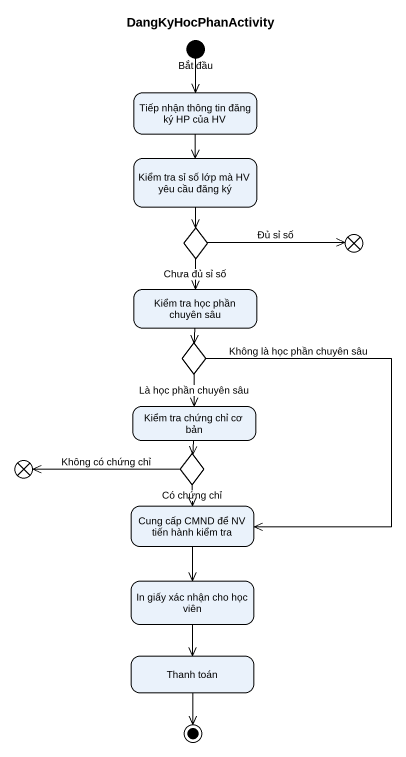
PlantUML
@startuml
title DangKyHocPhanActivity
hide empty description
state "Bắt đầu" as Bắt_đầu <<start>>
state "Tiếp nhận thông tin đăng ký HP của HV" as Tiếp_nhận_thông_tin_đăng_ký
state "Kiểm tra sỉ số lớp mà HV yêu cầu đăng ký" as Kiểm_tra_sỉ_số_lớp_mà_HV
state choice1 <<choice>>
state flowfinal1 <<end>>
state "Kiểm tra học phần chuyên sâu" as Kiểm_tra_học_phần_chuyên_sâu
state choice2 <<choice>>
state "Kiểm tra chứng chỉ cơ bản" as Kiểm_tra_chứng_chỉ_cơ_bản
state choice3 <<choice>>
state flowfinal2 <<end>>
state "Cung cấp CMND để NV tiến hành kiểm tra" as Cung_cấp_CMND_để_NV_tiến
state "In giấy xác nhận cho học viên" as In_giấy_xác_nhận_cho_học
state "Thanh toán" as Thanh_toán
Bắt_đầu --> Tiếp_nhận_thông_tin_đăng_ký
Tiếp_nhận_thông_tin_đăng_ký --> Kiểm_tra_sỉ_số_lớp_mà_HV
Kiểm_tra_sỉ_số_lớp_mà_HV --> choice1
choice1 -right-> flowfinal1 : Đủ sỉ số
choice1 --> Kiểm_tra_học_phần_chuyên_sâu : Chưa đủ sỉ số
Kiểm_tra_học_phần_chuyên_sâu --> choice2
choice2 --> Kiểm_tra_chứng_chỉ_cơ_bản : Là học phần chuyên sâu
choice2 --> Cung_cấp_CMND_để_NV_tiến : Không là học phần chuyên sâu
Kiểm_tra_chứng_chỉ_cơ_bản --> choice3
choice3 -left-> flowfinal2 : Không có chứng chỉ
choice3 --> Cung_cấp_CMND_để_NV_tiến : Có chứng chỉ
Cung_cấp_CMND_để_NV_tiến --> In_giấy_xác_nhận_cho_học
In_giấy_xác_nhận_cho_học --> Thanh_toán
Thanh_toán --> [*]
@enduml
